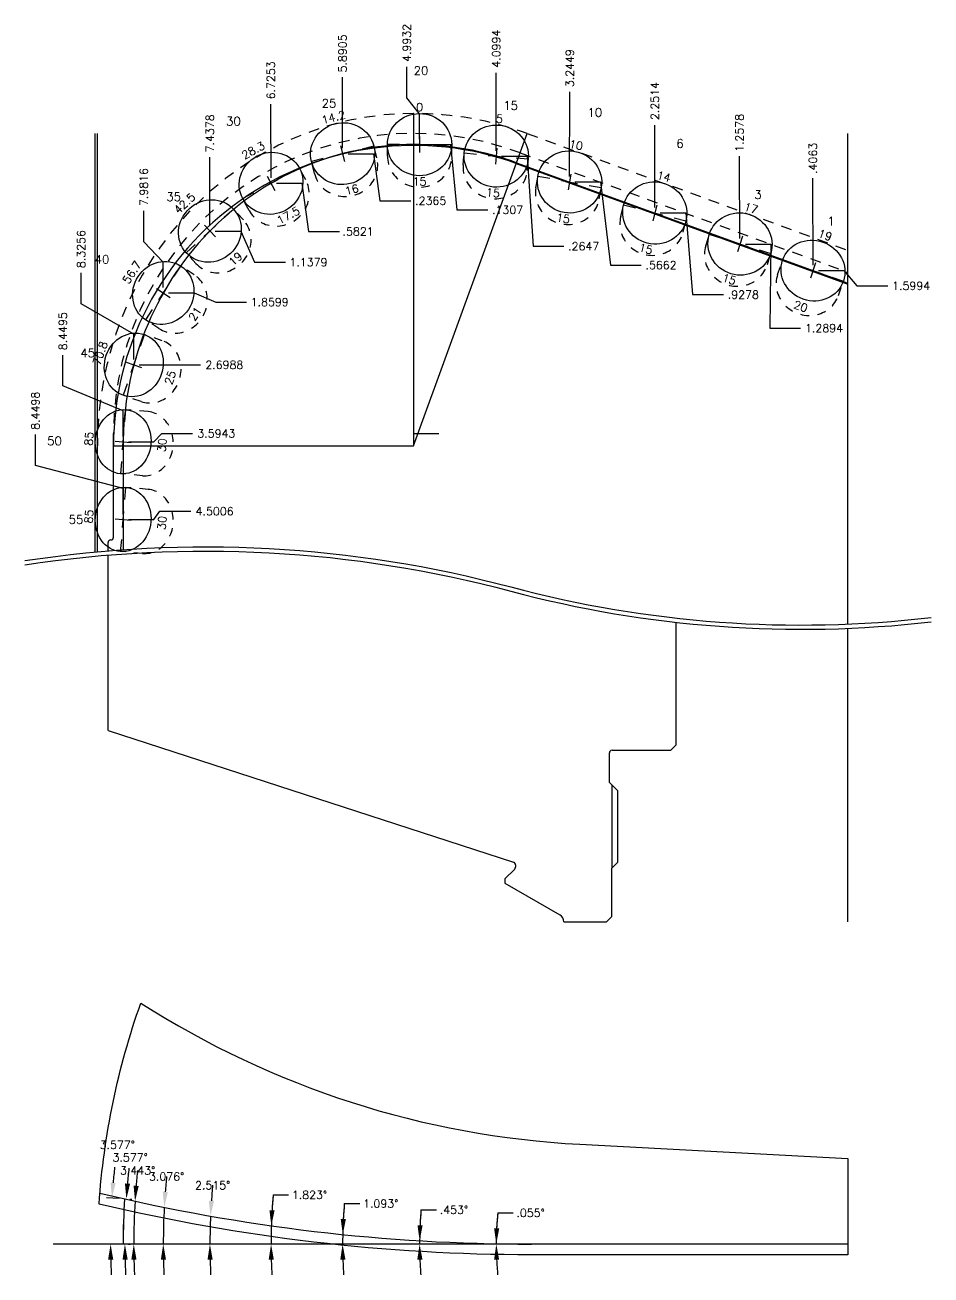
# Model space of a CAD drawing. Header units: inches. Extents: x -44.5 to 26.1, y -53.8 to -39.1.
# Drawn here: x -32.48 to -21.92, y -53.84 to -39.27 of the extents above; entities that cross this region are included whole.
import ezdxf
from ezdxf.enums import TextEntityAlignment as Align

# ---------------------------------------------------------------- set-up
doc = ezdxf.new("R2010")
doc.units = ezdxf.units.IN
doc.header["$MEASUREMENT"] = 0
doc.linetypes.add('CENTER2', pattern=[1.125, 0.75, -0.125, 0.125, -0.125])
doc.linetypes.add('HIDDEN2', pattern=[0.1875, 0.125, -0.0625])
doc.layers.add('Blade_1', color=30, linetype='Continuous', true_color=0xff7f00)
doc.layers.add('CLine', color=5, linetype='CENTER2')
doc.layers.add('Dims', color=4, linetype='Continuous')
doc.styles.add('RomanS', font='romans')
doc.styles.get("Standard").update_dxf_attribs({"font": 'arial.ttf'})
doc.dimstyles.new('Copy of Standard', dxfattribs={"dimtxt": 0.094, "dimasz": 0.18, "dimexe": 0.0625, "dimexo": 0.0625, "dimgap": 0.045, "dimtad": 0, "dimtih": 1, "dimtoh": 1, "dimdec": 4, "dimzin": 4, "dimdsep": 46, "dimtxsty": 'RomanS', "dimcen": 0.09, "dimadec": 3, "dimazin": 1, "dimtfac": 1, "dimtdec": 4, "dimtofl": 0, "dimtmove": 0, "dimatfit": 1, "dimfxl": 1, "dimtolj": 1, "dimtzin": 0, "dimarcsym": 0})

# ---------------------------------------------------------------- blocks, each defined once
blk = doc.blocks.new('*D27')
at = {"layer": 'Dims', "color": 0, "lineweight": -2, "transparency": 16777216}
for p, q in [((-23.295, -41.417), (-23.295, -41.057)), ((-23.293, -41.774), (-23.295, -41.417)), ((-23.293, -42.071), (-23.293, -41.774))]:
    blk.add_line(p, q, dxfattribs=at)
at = {"layer": 'Dims', "color": 0, "transparency": 16777216, "insert": (-23.295, -40.826), "char_height": 0.094, "attachment_point": 5, "rotation": 90, "style": 'RomanS'}
blk.add_mtext('\\A1;.4063', dxfattribs=at)
blk = doc.blocks.new('*D28')
at = {"layer": 'Dims', "color": 0, "lineweight": -2, "transparency": 16777216}
for p, q in [((-23.231, -42.134), (-22.933, -42.134)), ((-22.933, -42.134), (-22.782, -42.311)), ((-22.782, -42.311), (-22.422, -42.311))]:
    blk.add_line(p, q, dxfattribs=at)
at = {"layer": 'Dims', "color": 0, "transparency": 16777216, "insert": (-22.149, -42.311), "char_height": 0.094, "attachment_point": 5, "style": 'RomanS'}
blk.add_mtext('\\A1;1.5994', dxfattribs=at)
blk = doc.blocks.new('*D29')
at = {"layer": 'Dims', "color": 0, "lineweight": -2, "transparency": 16777216}
for p, q in [((-24.151, -41.16), (-24.151, -40.8)), ((-24.145, -41.464), (-24.151, -41.16)), ((-24.145, -41.761), (-24.145, -41.464))]:
    blk.add_line(p, q, dxfattribs=at)
at = {"layer": 'Dims', "color": 0, "transparency": 16777216, "insert": (-24.151, -40.529), "char_height": 0.094, "attachment_point": 5, "rotation": 90, "style": 'RomanS'}
blk.add_mtext('\\A1;1.2578', dxfattribs=at)
blk = doc.blocks.new('*D30')
at = {"layer": 'Dims', "color": 0, "lineweight": -2, "transparency": 16777216}
for p, q in [((-24.082, -41.824), (-23.785, -41.824)), ((-23.785, -41.824), (-23.798, -42.804)), ((-23.798, -42.804), (-23.438, -42.804))]:
    blk.add_line(p, q, dxfattribs=at)
at = {"layer": 'Dims', "color": 0, "transparency": 16777216, "insert": (-23.165, -42.804), "char_height": 0.094, "attachment_point": 5, "style": 'RomanS'}
blk.add_mtext('\\A1;1.2894', dxfattribs=at)
blk = doc.blocks.new('*D31')
at = {"layer": 'Dims', "color": 0, "lineweight": -2, "transparency": 16777216}
for p, q in [((-25.137, -40.797), (-25.137, -40.437)), ((-25.138, -41.102), (-25.137, -40.797)), ((-25.138, -41.399), (-25.138, -41.102))]:
    blk.add_line(p, q, dxfattribs=at)
at = {"layer": 'Dims', "color": 0, "transparency": 16777216, "insert": (-25.137, -40.157), "char_height": 0.094, "attachment_point": 5, "rotation": 90, "style": 'RomanS'}
blk.add_mtext('\\A1;2.2514', dxfattribs=at)
blk = doc.blocks.new('*D32')
at = {"layer": 'Dims', "color": 0, "lineweight": -2, "transparency": 16777216}
for p, q in [((-26.13, -40.409), (-26.13, -40.049)), ((-26.132, -40.74), (-26.13, -40.409)), ((-26.132, -41.038), (-26.132, -40.74))]:
    blk.add_line(p, q, dxfattribs=at)
at = {"layer": 'Dims', "color": 0, "transparency": 16777216, "insert": (-26.13, -39.774), "char_height": 0.094, "attachment_point": 5, "rotation": 90, "style": 'RomanS'}
blk.add_mtext('\\A1;3.2449', dxfattribs=at)
blk = doc.blocks.new('*D33')
at = {"layer": 'Dims', "color": 0, "lineweight": -2, "transparency": 16777216}
for p, q in [((-26.986, -40.187), (-26.986, -39.827)), ((-26.986, -40.439), (-26.986, -40.187)), ((-26.986, -40.736), (-26.986, -40.439))]:
    blk.add_line(p, q, dxfattribs=at)
at = {"layer": 'Dims', "color": 0, "transparency": 16777216, "insert": (-26.986, -39.547), "char_height": 0.094, "attachment_point": 5, "rotation": 90, "style": 'RomanS'}
blk.add_mtext('\\A1;4.0994', dxfattribs=at)
blk = doc.blocks.new('*D34')
at = {"layer": 'Dims', "color": 0, "lineweight": -2, "transparency": 16777216}
for p, q in [((-28.03, -40.118), (-28.03, -39.758)), ((-27.88, -40.305), (-28.03, -40.118)), ((-27.88, -40.602), (-27.88, -40.305))]:
    blk.add_line(p, q, dxfattribs=at)
at = {"layer": 'Dims', "color": 0, "transparency": 16777216, "insert": (-28.03, -39.48), "char_height": 0.094, "attachment_point": 5, "rotation": 90, "style": 'RomanS'}
blk.add_mtext('\\A1;4.9932', dxfattribs=at)
blk = doc.blocks.new('*D35')
at = {"layer": 'Dims', "color": 0, "lineweight": -2, "transparency": 16777216}
for p, q in [((-25.076, -41.462), (-24.778, -41.462)), ((-24.778, -41.462), (-24.697, -42.414)), ((-24.697, -42.414), (-24.337, -42.414))]:
    blk.add_line(p, q, dxfattribs=at)
at = {"layer": 'Dims', "color": 0, "transparency": 16777216, "insert": (-24.106, -42.414), "char_height": 0.094, "attachment_point": 5, "style": 'RomanS'}
blk.add_mtext('\\A1;.9278', dxfattribs=at)
blk = doc.blocks.new('*D36')
at = {"layer": 'Dims', "color": 0, "lineweight": -2, "transparency": 16777216}
for p, q in [((-26.069, -41.1), (-25.772, -41.1)), ((-25.772, -41.1), (-25.656, -42.069)), ((-25.656, -42.069), (-25.296, -42.069))]:
    blk.add_line(p, q, dxfattribs=at)
at = {"layer": 'Dims', "color": 0, "transparency": 16777216, "insert": (-25.065, -42.069), "char_height": 0.094, "attachment_point": 5, "style": 'RomanS'}
blk.add_mtext('\\A1;.5662', dxfattribs=at)
blk = doc.blocks.new('*D37')
at = {"layer": 'Dims', "color": 0, "lineweight": -2, "transparency": 16777216}
for p, q in [((-26.924, -40.799), (-26.626, -40.799)), ((-26.626, -40.799), (-26.558, -41.85)), ((-26.558, -41.85), (-26.198, -41.85))]:
    blk.add_line(p, q, dxfattribs=at)
at = {"layer": 'Dims', "color": 0, "transparency": 16777216, "insert": (-25.967, -41.85), "char_height": 0.094, "attachment_point": 5, "style": 'RomanS'}
blk.add_mtext('\\A1;.2647', dxfattribs=at)
blk = doc.blocks.new('*D38')
at = {"layer": 'Dims', "color": 0, "lineweight": -2, "transparency": 16777216}
for p, q in [((-27.818, -40.665), (-27.52, -40.665)), ((-27.52, -40.665), (-27.445, -41.426)), ((-27.445, -41.426), (-27.085, -41.426))]:
    blk.add_line(p, q, dxfattribs=at)
at = {"layer": 'Dims', "color": 0, "transparency": 16777216, "insert": (-26.854, -41.426), "char_height": 0.094, "attachment_point": 5, "style": 'RomanS'}
blk.add_mtext('\\A1;.1307', dxfattribs=at)
blk = doc.blocks.new('*D39')
at = {"layer": 'Dims', "color": 0, "lineweight": -2, "transparency": 16777216}
for p, q in [((-28.778, -40.24), (-28.778, -39.88)), ((-28.778, -40.411), (-28.778, -40.24)), ((-28.778, -40.708), (-28.778, -40.411))]:
    blk.add_line(p, q, dxfattribs=at)
at = {"layer": 'Dims', "color": 0, "transparency": 16777216, "insert": (-28.778, -39.602), "char_height": 0.094, "attachment_point": 5, "rotation": 90, "style": 'RomanS'}
blk.add_mtext('\\A1;5.8905', dxfattribs=at)
blk = doc.blocks.new('*D40')
at = {"layer": 'Dims', "color": 0, "lineweight": -2, "transparency": 16777216}
for p, q in [((-28.715, -40.771), (-28.418, -40.771)), ((-28.418, -40.771), (-28.342, -41.319)), ((-28.342, -41.319), (-27.982, -41.319))]:
    blk.add_line(p, q, dxfattribs=at)
at = {"layer": 'Dims', "color": 0, "transparency": 16777216, "insert": (-27.751, -41.319), "char_height": 0.094, "attachment_point": 5, "style": 'RomanS'}
blk.add_mtext('\\A1;.2365', dxfattribs=at)
blk = doc.blocks.new('*D41')
at = {"layer": 'Dims', "color": 0, "lineweight": -2, "transparency": 16777216}
for p, q in [((-29.614, -40.552), (-29.614, -40.192)), ((-29.612, -40.756), (-29.614, -40.552)), ((-29.612, -41.054), (-29.612, -40.756))]:
    blk.add_line(p, q, dxfattribs=at)
at = {"layer": 'Dims', "color": 0, "transparency": 16777216, "insert": (-29.614, -39.916), "char_height": 0.094, "attachment_point": 5, "rotation": 90, "style": 'RomanS'}
blk.add_mtext('\\A1;6.7253', dxfattribs=at)
blk = doc.blocks.new('*D42')
at = {"layer": 'Dims', "color": 0, "lineweight": -2, "transparency": 16777216}
for p, q in [((-29.55, -41.116), (-29.252, -41.116)), ((-29.252, -41.116), (-29.175, -41.678)), ((-29.175, -41.678), (-28.815, -41.678))]:
    blk.add_line(p, q, dxfattribs=at)
at = {"layer": 'Dims', "color": 0, "transparency": 16777216, "insert": (-28.597, -41.678), "char_height": 0.094, "attachment_point": 5, "style": 'RomanS'}
blk.add_mtext('\\A1;.5821', dxfattribs=at)
blk = doc.blocks.new('*D43')
at = {"layer": 'Dims', "color": 0, "lineweight": -2, "transparency": 16777216}
for p, q in [((-30.325, -41.172), (-30.325, -40.812)), ((-30.325, -41.312), (-30.325, -41.172)), ((-30.325, -41.61), (-30.325, -41.312))]:
    blk.add_line(p, q, dxfattribs=at)
at = {"layer": 'Dims', "color": 0, "transparency": 16777216, "insert": (-30.325, -40.534), "char_height": 0.094, "attachment_point": 5, "rotation": 90, "style": 'RomanS'}
blk.add_mtext('\\A1;7.4378', dxfattribs=at)
blk = doc.blocks.new('*D44')
at = {"layer": 'Dims', "color": 0, "lineweight": -2, "transparency": 16777216}
for p, q in [((-30.262, -41.672), (-29.965, -41.672)), ((-29.965, -41.672), (-29.805, -42.036)), ((-29.805, -42.036), (-29.445, -42.036))]:
    blk.add_line(p, q, dxfattribs=at)
at = {"layer": 'Dims', "color": 0, "transparency": 16777216, "insert": (-29.176, -42.036), "char_height": 0.094, "attachment_point": 5, "style": 'RomanS'}
blk.add_mtext('\\A1;1.1379', dxfattribs=at)
blk = doc.blocks.new('*D45')
at = {"layer": 'Dims', "color": 0, "lineweight": -2, "transparency": 16777216}
for p, q in [((-31.097, -41.797), (-31.097, -41.437)), ((-30.869, -42.034), (-31.097, -41.797)), ((-30.869, -42.331), (-30.869, -42.034))]:
    blk.add_line(p, q, dxfattribs=at)
at = {"layer": 'Dims', "color": 0, "transparency": 16777216, "insert": (-31.097, -41.159), "char_height": 0.094, "attachment_point": 5, "rotation": 90, "style": 'RomanS'}
blk.add_mtext('\\A1;7.9816', dxfattribs=at)
blk = doc.blocks.new('*D46')
at = {"layer": 'Dims', "color": 0, "lineweight": -2, "transparency": 16777216}
for p, q in [((-30.806, -42.394), (-30.509, -42.394)), ((-30.509, -42.394), (-30.257, -42.5)), ((-30.257, -42.5), (-29.897, -42.5))]:
    blk.add_line(p, q, dxfattribs=at)
at = {"layer": 'Dims', "color": 0, "transparency": 16777216, "insert": (-29.628, -42.5), "char_height": 0.094, "attachment_point": 5, "style": 'RomanS'}
blk.add_mtext('\\A1;1.8599', dxfattribs=at)
blk = doc.blocks.new('*D47')
at = {"layer": 'Dims', "color": 0, "lineweight": -2, "transparency": 16777216}
for p, q in [((-31.827, -42.521), (-31.827, -42.161)), ((-31.213, -42.873), (-31.827, -42.521)), ((-31.213, -43.17), (-31.213, -42.873))]:
    blk.add_line(p, q, dxfattribs=at)
at = {"layer": 'Dims', "color": 0, "transparency": 16777216, "insert": (-31.827, -41.883), "char_height": 0.094, "attachment_point": 5, "rotation": 90, "style": 'RomanS'}
blk.add_mtext('\\A1;8.3256', dxfattribs=at)
blk = doc.blocks.new('*D48')
at = {"layer": 'Dims', "color": 0, "lineweight": -2, "transparency": 16777216}
for p, q in [((-31.15, -43.233), (-30.853, -43.233)), ((-30.853, -43.233), (-30.794, -43.232)), ((-30.794, -43.232), (-30.434, -43.232))]:
    blk.add_line(p, q, dxfattribs=at)
at = {"layer": 'Dims', "color": 0, "transparency": 16777216, "insert": (-30.157, -43.232), "char_height": 0.094, "attachment_point": 5, "style": 'RomanS'}
blk.add_mtext('\\A1;2.6988', dxfattribs=at)
blk = doc.blocks.new('*D49')
at = {"layer": 'Dims', "color": 0, "lineweight": -2, "transparency": 16777216}
for p, q in [((-32.04, -43.478), (-32.04, -43.118)), ((-31.337, -43.768), (-32.04, -43.478)), ((-31.337, -44.066), (-31.337, -43.768))]:
    blk.add_line(p, q, dxfattribs=at)
at = {"layer": 'Dims', "color": 0, "transparency": 16777216, "insert": (-32.04, -42.84), "char_height": 0.094, "attachment_point": 5, "rotation": 90, "style": 'RomanS'}
blk.add_mtext('\\A1;8.4495', dxfattribs=at)
blk = doc.blocks.new('*D50')
at = {"layer": 'Dims', "color": 0, "lineweight": -2, "transparency": 16777216}
for p, q in [((-31.274, -44.128), (-30.977, -44.128)), ((-30.977, -44.128), (-30.887, -44.032)), ((-30.887, -44.032), (-30.527, -44.032))]:
    blk.add_line(p, q, dxfattribs=at)
at = {"layer": 'Dims', "color": 0, "transparency": 16777216, "insert": (-30.25, -44.032), "char_height": 0.094, "attachment_point": 5, "style": 'RomanS'}
blk.add_mtext('\\A1;3.5943', dxfattribs=at)
blk = doc.blocks.new('*D51')
at = {"layer": 'Dims', "color": 0, "lineweight": -2, "transparency": 16777216}
for p, q in [((-32.36, -44.405), (-32.36, -44.045)), ((-31.337, -44.675), (-32.36, -44.405)), ((-31.337, -44.972), (-31.337, -44.675))]:
    blk.add_line(p, q, dxfattribs=at)
at = {"layer": 'Dims', "color": 0, "transparency": 16777216, "insert": (-32.36, -43.767), "char_height": 0.094, "attachment_point": 5, "rotation": 90, "style": 'RomanS'}
blk.add_mtext('\\A1;8.4498', dxfattribs=at)
blk = doc.blocks.new('*D52')
at = {"layer": 'Dims', "color": 0, "lineweight": -2, "transparency": 16777216}
for p, q in [((-30.977, -45.035), (-30.908, -44.939)), ((-30.908, -44.939), (-30.548, -44.939)), ((-31.274, -45.035), (-30.977, -45.035))]:
    blk.add_line(p, q, dxfattribs=at)
at = {"layer": 'Dims', "color": 0, "transparency": 16777216, "insert": (-30.27, -44.939), "char_height": 0.094, "attachment_point": 5, "style": 'RomanS'}
blk.add_mtext('\\A1;4.5006', dxfattribs=at)
blk = doc.blocks.new('CMark')
at = {"layer": 'CLine'}
for p, q in [((-0.094, 0), (0.094, 0)), ((0, 0.094), (0, -0.094))]:
    blk.add_line(p, q, dxfattribs=at)
blk = doc.blocks.new('1913@20')
for p, q in [((-0.233, 0), (-0.375, 0)), ((0.233, 0), (0.375, 0))]:
    blk.add_line(p, q)
at = {"color": 8, "linetype": 'HIDDEN2', "ltscale": 0.5}
for p, q in [((-0.375, -0.178), (-0.375, 0)), ((0.375, -0.178), (0.375, 0))]:
    blk.add_line(p, q, dxfattribs=at)
blk.add_ellipse((0, 0), major_axis=(-0.375, 0), ratio=0.93968)
blk.add_ellipse((0, -0.178), major_axis=(-0.375, 0), ratio=0.93968, start_param=0, end_param=3.141593, dxfattribs=at)
blk.add_blockref('CMark', (0, 0))
at = {"style": 'RomanS'}
blk.add_text('20', height=0.094, dxfattribs=at).set_placement((0, -0.441), align=Align.MIDDLE_CENTER)
blk.add_attdef('ANG', text='', height=0.094, dxfattribs=at).set_placement((0, 0.362), align=Align.BOTTOM_CENTER)
blk = doc.blocks.new('1913@15')
for p, q in [((-0.233, 0), (-0.375, 0)), ((0.233, 0), (0.375, 0))]:
    blk.add_line(p, q)
at = {"color": 8, "linetype": 'HIDDEN2', "ltscale": 0.5}
for p, q in [((-0.375, -0.135), (-0.375, 0)), ((0.375, -0.135), (0.375, 0))]:
    blk.add_line(p, q, dxfattribs=at)
blk.add_ellipse((0, 0), major_axis=(-0.375, 0), ratio=0.965926)
blk.add_ellipse((0, -0.135), major_axis=(-0.375, 0), ratio=0.965926, start_param=0, end_param=3.141593, dxfattribs=at)
blk.add_blockref('CMark', (0, 0))
at = {"style": 'RomanS'}
blk.add_text('15', height=0.094, dxfattribs=at).set_placement((0, -0.43), align=Align.MIDDLE_CENTER)
blk.add_attdef('ANG', text='', height=0.094, dxfattribs=at).set_placement((0, 0.362), align=Align.BOTTOM_CENTER)
blk = doc.blocks.new('1913@30')
at = {"color": 8, "linetype": 'HIDDEN2', "ltscale": 0.5}
for p, q in [((-0.375, -0.26), (-0.375, 0)), ((0.375, -0.26), (0.375, 0))]:
    blk.add_line(p, q, dxfattribs=at)
for p, q in [((-0.233, 0), (-0.375, 0)), ((0.233, 0), (0.375, 0))]:
    blk.add_line(p, q)
blk.add_ellipse((0, 0), major_axis=(-0.375, 0), ratio=0.866025)
blk.add_ellipse((0, -0.26), major_axis=(-0.375, 0), ratio=0.866025, start_param=0, end_param=3.141593, dxfattribs=at)
blk.add_blockref('CMark', (0, 0))
at = {"style": 'RomanS'}
blk.add_text('30', height=0.094, dxfattribs=at).set_placement((0, -0.455), align=Align.MIDDLE_CENTER)
blk.add_attdef('ANG', text='', height=0.094, dxfattribs=at).set_placement((0, 0.325), align=Align.BOTTOM_CENTER)
blk = doc.blocks.new('1913@16')
for p, q in [((-0.233, 0), (-0.375, 0)), ((0.233, 0), (0.375, 0))]:
    blk.add_line(p, q)
at = {"color": 8, "linetype": 'HIDDEN2', "ltscale": 0.5}
for p, q in [((-0.375, -0.143), (-0.375, 0)), ((0.375, -0.143), (0.375, 0))]:
    blk.add_line(p, q, dxfattribs=at)
blk.add_ellipse((0, 0), major_axis=(-0.375, 0), ratio=0.961253)
blk.add_ellipse((0, -0.143), major_axis=(-0.375, 0), ratio=0.961253, start_param=0, end_param=3.141593, dxfattribs=at)
blk.add_blockref('CMark', (0, 0))
at = {"style": 'RomanS'}
blk.add_text('16', height=0.094, dxfattribs=at).set_placement((0, -0.432), align=Align.MIDDLE_CENTER)
blk.add_attdef('ANG', text='', height=0.094, dxfattribs=at).set_placement((0, 0.362), align=Align.BOTTOM_CENTER)
blk = doc.blocks.new('1913@17.5')
for p, q in [((-0.233, 0), (-0.375, 0)), ((0.233, 0), (0.375, 0))]:
    blk.add_line(p, q)
at = {"color": 8, "linetype": 'HIDDEN2', "ltscale": 0.5}
for p, q in [((-0.375, -0.156), (-0.375, 0)), ((0.375, -0.156), (0.375, 0))]:
    blk.add_line(p, q, dxfattribs=at)
blk.add_ellipse((0, 0), major_axis=(-0.375, 0), ratio=0.953717)
blk.add_ellipse((0, -0.156), major_axis=(-0.375, 0), ratio=0.953717, start_param=6.283185, end_param=9.424778, dxfattribs=at)
blk.add_blockref('CMark', (0, 0))
at = {"style": 'RomanS'}
blk.add_text('17.5', height=0.094, dxfattribs=at).set_placement((0, -0.425), align=Align.MIDDLE_CENTER)
blk.add_attdef('ANG', text='', height=0.094, dxfattribs=at).set_placement((0, 0.362), align=Align.BOTTOM_CENTER)
blk = doc.blocks.new('1913@19')
for p, q in [((-0.233, 0), (-0.375, 0)), ((0.233, 0), (0.375, 0))]:
    blk.add_line(p, q)
at = {"color": 8, "linetype": 'HIDDEN2', "ltscale": 0.5}
for p, q in [((-0.375, -0.169), (-0.375, 0)), ((0.375, -0.169), (0.375, 0))]:
    blk.add_line(p, q, dxfattribs=at)
blk.add_ellipse((0, 0), major_axis=(-0.375, 0), ratio=0.9456)
blk.add_ellipse((0, -0.169), major_axis=(-0.375, 0), ratio=0.9456, start_param=0, end_param=3.141593, dxfattribs=at)
blk.add_blockref('CMark', (0, 0))
at = {"style": 'RomanS'}
blk.add_text('19', height=0.094, dxfattribs=at).set_placement((0, -0.441), align=Align.MIDDLE_CENTER)
blk.add_attdef('ANG', text='', height=0.094, dxfattribs=at).set_placement((0, 0.362), align=Align.BOTTOM_CENTER)
blk = doc.blocks.new('1913@21')
for p, q in [((-0.233, 0), (-0.375, 0)), ((0.233, 0), (0.375, 0))]:
    blk.add_line(p, q)
at = {"color": 8, "linetype": 'HIDDEN2', "ltscale": 0.5}
for p, q in [((-0.375, -0.186), (-0.375, 0)), ((0.375, -0.186), (0.375, 0))]:
    blk.add_line(p, q, dxfattribs=at)
blk.add_ellipse((0, 0), major_axis=(-0.375, 0), ratio=0.933573)
blk.add_ellipse((0, -0.186), major_axis=(-0.375, 0), ratio=0.933573, start_param=0, end_param=3.141593, dxfattribs=at)
blk.add_blockref('CMark', (0, 0))
at = {"style": 'RomanS'}
blk.add_text('21', height=0.094, dxfattribs=at).set_placement((0, -0.443), align=Align.MIDDLE_CENTER)
blk.add_attdef('ANG', text='', height=0.094, dxfattribs=at).set_placement((0, 0.362), align=Align.BOTTOM_CENTER)
blk = doc.blocks.new('1913@25')
for p, q in [((-0.233, 0), (-0.375, 0)), ((0.233, 0), (0.375, 0))]:
    blk.add_line(p, q)
at = {"color": 8, "linetype": 'HIDDEN2', "ltscale": 0.5}
for p, q in [((-0.375, -0.22), (-0.375, 0)), ((0.375, -0.22), (0.375, 0))]:
    blk.add_line(p, q, dxfattribs=at)
blk.add_ellipse((0, 0), major_axis=(-0.375, 0), ratio=0.90632)
blk.add_ellipse((0, -0.22), major_axis=(-0.375, 0), ratio=0.90632, start_param=0, end_param=3.141593, dxfattribs=at)
blk.add_blockref('CMark', (0, 0))
at = {"style": 'RomanS'}
blk.add_text('25', height=0.094, dxfattribs=at).set_placement((0, -0.45), align=Align.MIDDLE_CENTER)
blk.add_attdef('ANG', text='', height=0.094, dxfattribs=at).set_placement((0, 0.34), align=Align.BOTTOM_CENTER)
blk = doc.blocks.new('*D157')
at = {"layer": 'Dims', "color": 0, "lineweight": -2, "transparency": 16777216}
blk.add_line((-26.97, -53.118), (-26.79, -53.118), dxfattribs=at)
for start, end in [(174.9119, 179.9452), (174.9131, 177.4292), (182.516, 185.032)]:
    blk.add_arc((-22.887, -53.481), 4.099, start, end, dxfattribs=at)
at = {"layer": 'Dims', "color": 0, "transparency": 16777216}
for points in [[(-26.952, -53.298), (-27.012, -53.297), (-26.986, -53.477)], [(-27.012, -53.662), (-26.953, -53.661), (-26.986, -53.481)]]:
    blk.add_solid(points, dxfattribs=at)
at = {"layer": 'Dims', "color": 0, "transparency": 16777216, "insert": (-26.586, -53.118), "char_height": 0.094, "attachment_point": 5, "style": 'RomanS'}
blk.add_mtext('\\A1;.055°', dxfattribs=at)
blk = doc.blocks.new('*D158')
at = {"layer": 'Dims', "color": 0, "lineweight": -2, "transparency": 16777216}
blk.add_line((-27.864, -53.082), (-27.684, -53.082), dxfattribs=at)
for start, end in [(175.4156, 179.5474), (175.4162, 177.4818), (182.0656, 184.1311)]:
    blk.add_arc((-22.887, -53.481), 4.993, start, end, dxfattribs=at)
at = {"layer": 'Dims', "color": 0, "transparency": 16777216}
for points in [[(-27.845, -53.263), (-27.905, -53.261), (-27.88, -53.442)], [(-27.907, -53.662), (-27.847, -53.661), (-27.88, -53.481)]]:
    blk.add_solid(points, dxfattribs=at)
at = {"layer": 'Dims', "color": 0, "transparency": 16777216, "insert": (-27.48, -53.082), "char_height": 0.094, "attachment_point": 5, "style": 'RomanS'}
blk.add_mtext('\\A1;.453°', dxfattribs=at)
blk = doc.blocks.new('*D159')
at = {"layer": 'Dims', "color": 0, "lineweight": -2, "transparency": 16777216}
blk.add_line((-28.759, -53.009), (-28.579, -53.009), dxfattribs=at)
for start, end in [(175.4045, 178.9067), (175.4049, 177.1558), (181.7509, 183.5018)]:
    blk.add_arc((-22.887, -53.481), 5.89, start, end, dxfattribs=at)
at = {"layer": 'Dims', "color": 0, "transparency": 16777216}
for points in [[(-28.74, -53.19), (-28.8, -53.188), (-28.776, -53.369)], [(-28.805, -53.662), (-28.745, -53.661), (-28.778, -53.481)]]:
    blk.add_solid(points, dxfattribs=at)
at = {"layer": 'Dims', "color": 0, "transparency": 16777216, "insert": (-28.334, -53.009), "char_height": 0.094, "attachment_point": 5, "style": 'RomanS'}
blk.add_mtext('\\A1;1.093°', dxfattribs=at)
blk = doc.blocks.new('*D160')
at = {"layer": 'Dims', "color": 0, "lineweight": -2, "transparency": 16777216}
blk.add_line((-29.588, -52.908), (-29.408, -52.908), dxfattribs=at)
for start, end in [(175.1096, 178.177), (175.1099, 176.6434), (181.5335, 183.0671)]:
    blk.add_arc((-22.887, -53.481), 6.725, start, end, dxfattribs=at)
at = {"layer": 'Dims', "color": 0, "transparency": 16777216}
for points in [[(-29.571, -53.089), (-29.631, -53.086), (-29.609, -53.267)], [(-29.64, -53.662), (-29.58, -53.661), (-29.612, -53.481)]]:
    blk.add_solid(points, dxfattribs=at)
at = {"layer": 'Dims', "color": 0, "transparency": 16777216, "insert": (-29.164, -52.908), "char_height": 0.094, "attachment_point": 5, "style": 'RomanS'}
blk.add_mtext('\\A1;1.823°', dxfattribs=at)
blk = doc.blocks.new('*D161')
at = {"layer": 'Dims', "color": 0, "lineweight": -2, "transparency": 16777216}
for start, end in [(174.3396, 175.6318), (181.2922, 182.5843)]:
    blk.add_arc((-22.887, -53.481), 7.982, start, end, dxfattribs=at)
at = {"layer": 'Dims', "color": 0, "transparency": 16777216}
for points in [[(-30.816, -52.875), (-30.875, -52.871), (-30.857, -53.053)], [(-30.897, -53.662), (-30.837, -53.661), (-30.869, -53.481)]]:
    blk.add_solid(points, dxfattribs=at)
at = {"layer": 'Dims', "color": 0, "transparency": 16777216, "insert": (-30.83, -52.694), "char_height": 0.094, "attachment_point": 5, "style": 'RomanS'}
blk.add_mtext('\\A1;3.076°', dxfattribs=at)
blk = doc.blocks.new('*D162')
at = {"layer": 'Dims', "color": 0, "lineweight": -2, "transparency": 16777216}
for start, end in [(174.0798, 175.3186), (181.2388, 182.4775)]:
    blk.add_arc((-22.887, -53.481), 8.326, start, end, dxfattribs=at)
at = {"layer": 'Dims', "color": 0, "transparency": 16777216}
for points in [[(-31.155, -52.804), (-31.215, -52.8), (-31.198, -52.981)], [(-31.241, -53.662), (-31.181, -53.661), (-31.213, -53.481)]]:
    blk.add_solid(points, dxfattribs=at)
at = {"layer": 'Dims', "color": 0, "transparency": 16777216, "insert": (-31.168, -52.623), "char_height": 0.094, "attachment_point": 5, "style": 'RomanS'}
blk.add_mtext('\\A1;3.443°', dxfattribs=at)
blk = doc.blocks.new('*D163')
at = {"layer": 'Dims', "color": 0, "lineweight": -2, "transparency": 16777216}
for start, end in [(174.7114, 176.098), (181.3866, 182.7732)]:
    blk.add_arc((-22.887, -53.481), 7.438, start, end, dxfattribs=at)
at = {"layer": 'Dims', "color": 0, "transparency": 16777216}
for points in [[(-30.278, -52.977), (-30.338, -52.973), (-30.318, -53.155)], [(-30.353, -53.662), (-30.293, -53.661), (-30.325, -53.481)]]:
    blk.add_solid(points, dxfattribs=at)
at = {"layer": 'Dims', "color": 0, "transparency": 16777216, "insert": (-30.293, -52.796), "char_height": 0.094, "attachment_point": 5, "style": 'RomanS'}
blk.add_mtext('\\A1;2.515°', dxfattribs=at)
blk = doc.blocks.new('*D164')
at = {"layer": 'Dims', "color": 0, "lineweight": -2, "transparency": 16777216}
for p, q in [((-31.258, -52.958), (-31.237, -52.959)), ((-31.274, -53.481), (-31.253, -53.481))]:
    blk.add_line(p, q, dxfattribs=at)
for start, end in [(173.9761, 175.1997), (181.2236, 182.4472)]:
    blk.add_arc((-22.887, -53.481), 8.429, start, end, dxfattribs=at)
at = {"layer": 'Dims', "color": 0, "transparency": 16777216}
for points in [[(-31.256, -52.778), (-31.316, -52.774), (-31.299, -52.955)], [(-31.344, -53.662), (-31.284, -53.661), (-31.316, -53.481)]]:
    blk.add_solid(points, dxfattribs=at)
at = {"layer": 'Dims', "color": 0, "transparency": 16777216, "insert": (-31.255, -52.471), "char_height": 0.094, "attachment_point": 5, "style": 'RomanS'}
blk.add_mtext('\\A1;3.577°', dxfattribs=at)
blk = doc.blocks.new('*D165')
at = {"layer": 'Dims', "color": 0, "lineweight": -2, "transparency": 16777216}
for p, q in [((-31.383, -52.95), (-31.529, -52.941)), ((-31.399, -53.481), (-31.546, -53.481))]:
    blk.add_line(p, q, dxfattribs=at)
for start, end in [(174.0234, 175.2232), (181.1998, 182.3995)]:
    blk.add_arc((-22.887, -53.481), 8.596, start, end, dxfattribs=at)
at = {"layer": 'Dims', "color": 0, "transparency": 16777216}
for points in [[(-31.424, -52.768), (-31.483, -52.763), (-31.467, -52.945)], [(-31.512, -53.662), (-31.452, -53.661), (-31.483, -53.481)]]:
    blk.add_solid(points, dxfattribs=at)
at = {"layer": 'Dims', "color": 0, "transparency": 16777216, "insert": (-31.405, -52.324), "char_height": 0.094, "attachment_point": 5, "style": 'RomanS'}
blk.add_mtext('\\A1;3.577°', dxfattribs=at)

msp = doc.modelspace()

# ---------------------------------------------------------------- linework, layer by layer
for p, q in [((-27.94959, -40.30188), (-27.94959, -44.0341)), ((-27.94959, -44.1751), (-26.62487, -40.53546)), ((-22.88709, -46.25378), (-22.88709, -40.53412)), ((-26.75252, -40.88617), (-22.88709, -42.29307)), ((-31.44959, -45.24187), (-31.44959, -44.03412)), ((-27.94959, -44.0341), (-27.655, -44.0341)), ((-27.94959, -44.0341), (-27.94959, -44.1751)), ((-31.44959, -44.1751), (-31.35852, -44.1751)), ((-31.35852, -44.1751), (-27.94959, -44.1751)), ((-31.51209, -45.3997), (-31.51209, -45.30437)), ((-31.51209, -47.49417), (-31.51209, -45.44928)), ((-24.88709, -47.66254), (-24.88709, -46.23353)), ((-22.88709, -49.72504), (-22.88709, -46.30336)), ((-31.51209, -47.49417), (-26.78368, -49.03053)), ((-25.66809, -48.10004), (-25.66809, -47.75629)), ((-25.63684, -47.72504), (-24.94959, -47.72504)), ((-24.88709, -47.66254), (-24.94959, -47.72504)), ((-25.56944, -48.19869), (-25.66809, -48.10004)), ((-25.63709, -48.13104), (-25.63709, -49.09754)), ((-25.56944, -49.02989), (-25.56944, -48.19869)), ((-26.76209, -49.06025), (-26.76209, -49.0871)), ((-25.63959, -49.10004), (-25.56944, -49.02989)), ((-25.63959, -49.66254), (-25.63959, -49.10004)), ((-26.77124, -49.10919), (-26.88709, -49.22504)), ((-26.88709, -49.22504), (-26.88709, -49.27399)), ((-26.88709, -49.27399), (-26.24647, -49.64385)), ((-25.63959, -49.66254), (-25.70209, -49.72504)), ((-26.19959, -49.72504), (-25.70209, -49.72504))]:
    msp.add_line(p, q)
at = {"color": 1}
for p, q in [((-31.66209, -45.41288), (-31.66209, -40.53412)), ((-31.63709, -45.41057), (-31.63709, -40.53412)), ((-26.74876, -40.87584), (-22.88709, -42.28137)), ((-31.33692, -44.1751), (-31.33692, -45.38971)), ((-26.57459, -53.48127), (-32.15427, -53.48127)), ((-22.88709, -53.48127), (-26.57459, -53.48127))]:
    msp.add_line(p, q, dxfattribs=at)
at = {"color": 1, "linetype": 'HIDDEN2'}
msp.add_line((-26.62487, -40.53546), (-22.88709, -41.8959), dxfattribs=at)
at = {"linetype": 'HIDDEN2'}
msp.add_line((-26.70732, -40.76198), (-22.88709, -42.15243), dxfattribs=at)
for points in [[(-32.48099, -45.51416, -0.10386226), (-26.81741, -45.82048, 0.09441162), (-21.91778, -46.17757)], [(-32.48099, -45.56374, -0.10386226), (-26.81741, -45.87007, 0.09441162), (-21.91778, -46.22715)]]:
    msp.add_lwpolyline(points, format="xyb")
msp.add_lwpolyline([(-22.88709, -53.48127), (-22.88709, -53.60627), (-26.57459, -53.60627, -0.05855771), (-31.617, -53.0137, -0.06868801), (-31.13006, -50.67098, 0.13017643), (-26.01209, -52.3175), (-22.88709, -52.48127)], format="xyb", close=True)
at = {"color": 1, "linetype": 'HIDDEN2'}
msp.add_arc((-27.94959, -44.1751), 3.87322, 70, 90, dxfattribs=at)
at = {"color": 9, "linetype": 'HIDDEN2'}
msp.add_arc((-27.94959, -44.0341), 3.5, 69.210524, 180, dxfattribs=at)
for centre, radius, start, end in [((-27.94959, -44.1751), 3.5, 70, 180), ((-31.48084, -45.30437), 0.03125, 90, 180), ((-31.48084, -45.24187), 0.03125, 270, 0), ((-25.63684, -47.75629), 0.03125, 90, 180), ((-26.79334, -49.06025), 0.03125, 0, 72), ((-26.79334, -49.0871), 0.03125, 315, 0), ((-26.29334, -49.72504), 0.09375, 0, 60), ((-22.88709, -53.48127), 8.44983, 176.422922, 180), ((-22.88709, -53.48127), 8.44953, 176.423247, 180), ((-22.88709, -53.48127), 8.3256, 176.557342, 180), ((-22.88709, -53.48127), 7.98161, 176.923949, 180), ((-22.88709, -53.48127), 7.43785, 177.484636, 180), ((-22.88709, -53.48127), 6.7253, 178.176958, 180), ((-22.88709, -53.48127), 5.89047, 178.906702, 180), ((-22.88709, -53.48127), 4.99321, 179.547364, 180), ((-22.88709, -53.48127), 4.09937, 179.945177, 180)]:
    msp.add_arc(centre, radius, start, end)
at = {"color": 1}
for centre, radius, start, end in [((-27.94959, -44.1751), 3.511, 70, 90), ((-26.57459, -31.85627), 21.625, 256.541774, 270)]:
    msp.add_arc(centre, radius, start, end, dxfattribs=at)
at = {"color": 1, "linetype": 'HIDDEN2'}
msp.add_ellipse((-27.94959, -44.1751), major_axis=(0, 3.87322), ratio=0.95205068, start_param=0, end_param=1.57079633, dxfattribs=at)
at = {"color": 1}
msp.add_ellipse((-27.94959, -44.1751), major_axis=(0, 3.511), ratio=0.96477758, start_param=0, end_param=1.57079633, dxfattribs=at)

# ---------------------------------------------------------------- block references
at = {"layer": 'Blade_1'}
msp.add_blockref('1913@15', (-27.8803, -40.66478), dxfattribs=at).add_auto_attribs({'ANG': '0'})
for name, p, rotation, values in [('1913@16', (-28.77757, -40.7706), 14.2, {'ANG': '14.2'}), ('1913@15', (-26.98646, -40.79879), 355, {'ANG': '5'}), ('1913@17.5', (-29.61239, -41.11624), 28.3, {'ANG': '28.3'}), ('1913@15', (-26.132, -41.10032), 350.0000000000001, {'ANG': '10'}), ('1913@15', (-25.13847, -41.46194), 346, {'ANG': '14'}), ('1913@19', (-30.32494, -41.67203), 42.5, {'ANG': '42.5'}), ('1913@15', (-24.14494, -41.82355), 342.9999999999999, {'ANG': '17'}), ('1913@20', (-23.29334, -42.13351), 341.0000000000001, {'ANG': '19'}), ('1913@21', (-30.8687, -42.39398), 56.7, {'ANG': '56.7'}), ('1913@25', (-31.21269, -43.23297), 70.8, {'ANG': '70.8'}), ('1913@30', (-31.33662, -44.12842), 85, {'ANG': '85'}), ('1913@30', (-31.33692, -45.03467), 85, {'ANG': '85'})]:
    msp.add_blockref(name, p, dxfattribs=dict(at, rotation=rotation)).add_auto_attribs(values)

# ---------------------------------------------------------------- texts
at = {"layer": 'Blade_1', "char_height": 0.1, "attachment_point": 5}
for s, insert in [('{\\Fromans|c0;20}', (-27.86329, -39.80273)), ('{\\Fromans|c0;25}', (-28.93675, -40.18355)), ('{\\Fromans|c0;15}', (-26.81851, -40.21005)), ('{\\Fromans|c0;30}', (-30.05049, -40.39306)), ('{\\Fromans|c0;10}', (-25.8371, -40.2901)), ('{\\Fromans|c0;6}', (-24.84357, -40.65171)), ('{\\Fromans|c0;35}', (-30.74665, -41.27302)), ('{\\Fromans|c0;3}', (-23.93554, -41.24825)), ('{\\Fromans|c0;1}', (-23.08395, -41.55821)), ('{\\Fromans|c0;40}', (-31.58311, -42.00235)), ('{\\Fromans|c0;45}', (-31.74918, -43.09375)), ('{\\Fromans|c0;50}', (-32.13674, -44.11851)), ('{\\Fromans|c0;55}', (-31.88709, -45.03467))]:
    msp.add_mtext_dynamic_manual_height_columns(s, width=0.2790132, gutter_width=1, heights=[0], dxfattribs=dict(at, insert=insert))

# ---------------------------------------------------------------- dimensions: what is measured, and where the dimension line sits
at = {"layer": 'Dims'}
for feature_location, offset, dtype, origin, picture, middle in [((-27.8803, -40.66478), (-0.15019, 0.90677), 1, (-22.88709, -40.53412), '*D34', (-28.0305, -39.48025)), ((-26.98646, -40.79879), (0.00091, 0.97154), 1, (-22.88709, -40.53412), '*D33', (-26.98554, -39.54724)), ((-28.77757, -40.7706), (-0.00034, 0.89063), 1, (-22.88709, -40.53412), '*D39', (-28.77791, -39.60221)), ((-26.132, -41.10032), (0.00214, 1.05121), 1, (-22.88709, -40.53412), '*D32', (-26.12986, -39.77359)), ((-29.61239, -41.11624), (-0.00144, 0.92471), 1, (-22.88709, -40.53412), '*D41', (-29.61383, -39.916)), ((-25.13847, -41.46194), (0.00116, 1.02509), 1, (-22.88709, -40.53412), '*D31', (-25.1373, -40.15685)), ((-30.324939, -41.672035), (-0.000115, 0.859911), 1, (-22.887091, -40.534122), '*D43', (-30.325054, -40.534362)), ((-24.144937, -41.823552), (-0.005813, 1.023439), 1, (-22.887091, -40.534122), '*D29', (-24.15075, -40.529066)), ((-31.33692, -45.03467), (-1.02288, 0.99001), 1, (-22.88709, -40.53412), '*D51', (-32.3598, -43.7669)), ((-31.33662, -44.12842), (-0.70327, 1.01024), 1, (-22.88709, -40.53412), '*D49', (-32.03989, -42.84042)), ((-31.21269, -43.23297), (-0.6143, 1.07196), 1, (-22.88709, -40.53412), '*D47', (-31.827, -41.88324)), ((-31.336921, -45.034673), (0.78878, 0.095256), 0, (-22.887091, -40.534122), '*D52', (-30.270379, -44.939417)), ((-31.33662, -44.12842), (0.80913, 0.09658), 0, (-22.88709, -40.53412), '*D50', (-30.24973, -44.03185)), ((-31.212691, -43.232967), (0.778237, 0.001102), 0, (-22.887091, -40.534122), '*D48', (-30.156693, -43.231865)), ((-30.8687, -42.39398), (-0.2286, 0.95748), 1, (-22.88709, -40.53412), '*D45', (-31.0973, -41.15874)), ((-30.8687, -42.39398), (0.97167, -0.10634), 0, (-22.88709, -40.53412), '*D46', (-29.62822, -42.50033)), ((-30.32494, -41.67203), (0.87999, -0.36388), 0, (-22.88709, -40.53412), '*D44', (-29.17613, -42.03591)), ((-29.61239, -41.11624), (0.79774, -0.56175), 0, (-22.88709, -40.53412), '*D42', (-28.59732, -41.67798)), ((-28.77757, -40.7706), (0.79555, -0.54841), 0, (-22.88709, -40.53412), '*D40', (-27.75126, -41.31901)), ((-27.8803, -40.66478), (0.79576, -0.76072), 0, (-22.88709, -40.53412), '*D38', (-26.85378, -41.4255)), ((-26.98646, -40.79879), (0.78837, -1.05094), 0, (-22.88709, -40.53412), '*D37', (-25.96732, -41.84973)), ((-26.132, -41.10032), (0.83629, -0.96852), 0, (-22.88709, -40.53412), '*D36', (-25.06494, -42.06884)), ((-25.13847, -41.46194), (0.80187, -0.95218), 0, (-22.88709, -40.53412), '*D35', (-24.10583, -42.41412)), ((-24.14494, -41.82355), (0.70655, -0.98012), 0, (-22.88709, -40.53412), '*D30', (-23.1651, -42.80367)), ((-23.2933406863, -42.1335079466), (-0.0017248539, 1.0769121521), 1, (-22.8870906863, -40.5341216056), '*D27', (-23.2950655403, -40.8258338898)), ((-23.29334, -42.13351), (0.87114, -0.1778), 0, (-22.88709, -40.53412), '*D28', (-22.14891, -42.31131))]:
    dim = msp.add_ordinate_dim(feature_location=feature_location, offset=offset, dtype=dtype, origin=origin, dimstyle='Copy of Standard', dxfattribs=at)
    dim.commit()
    dim.dimension.update_dxf_attribs({"geometry": picture, "text_midpoint": middle})
for base, p1, p2, picture, middle in [((-31.48154, -53.30239), (-31.32046, -52.95408), (-31.33692, -53.48127), '*D165', (-31.40508, -52.32356)), ((-31.31405, -53.30589), (-31.32016, -52.95414), (-31.33662, -53.48127), '*D164', (-31.25514, -52.4712)), ((-31.21102, -53.31453), (-31.19767, -52.98132), (-31.21269, -53.48127), '*D162', (-31.16829, -52.62254)), ((-30.86742, -53.33844), (-30.8572, -53.05297), (-30.8687, -53.48127), '*D161', (-30.82978, -52.69404)), ((-30.32414, -53.37243), (-30.31777, -53.15484), (-30.32494, -53.48127), '*D163', (-30.29328, -52.79571))]:
    dim = msp.add_angular_dim_3p(base=base, center=(-22.88709, -53.48127), p1=p1, p2=p2, dimstyle='Copy of Standard', dxfattribs=at)
    dim.commit()
    dim.dimension.update_dxf_attribs({"geometry": picture, "text_midpoint": middle, "dimtype": 165})
for base, p1, p2, picture, middle in [((-29.61201, -53.40994), (-29.60899, -53.26732), (-29.61239, -53.48127), '*D160', (-29.16372, -52.90794)), ((-28.77745, -53.44381), (-28.77649, -53.36888), (-28.77757, -53.48127), '*D159', (-28.33444, -53.00932)), ((-27.88029, -53.46812), (-27.88015, -53.44183), (-27.8803, -53.48127), '*D158', (-27.48042, -53.08217)), ((-26.98646, -53.47996), (-26.98645, -53.47735), (-26.98646, -53.48127), '*D157', (-26.5864, -53.11771))]:
    dim = msp.add_angular_dim_3p(base=base, center=(-22.88709, -53.48127), p1=p1, p2=p2, dimstyle='Copy of Standard', dxfattribs=at)
    dim.commit()
    dim.dimension.update_dxf_attribs({"geometry": picture, "text_midpoint": middle})

doc.saveas('drawing.dxf')
